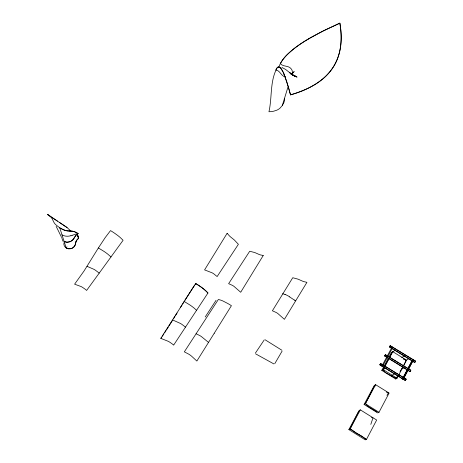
<?xml version="1.0" encoding="UTF-8"?>
<svg xmlns="http://www.w3.org/2000/svg" width="463" height="463" viewBox="0 0 463 463"><rect width="100%" height="100%" fill="white"/><g stroke="black" fill="none" stroke-linecap="round" stroke-linejoin="round"><path stroke-width="0.69" d="M69.259 230.979L71.319 231.066A13.213 12.073 -13.7 0 1 76.03 232.345L78.201 233.601L77.512 234.023L77.813 235.702M74.039 238.179L72.5 240.199L70.573 241.472A7.917 7.205 -12.9 0 1 68.964 242.039L66.157 242.207L64.131 241.495L67.251 242.271L70.897 241.321L73.067 239.568L76.181 235.059L77.512 234.023L77.552 234.573M77.506 234.11L77.674 235.117M63.946 242.803C62.818 248.226 70.382 250.784 73.773 247.08M75.741 242.838L75.249 244.788M75.614 243.399L74.937 245.552L73.849 247.011M75.689 243.058L75.996 241.819M75.758 242.745C75.4 240.037 79.457 239.128 78.097 236.79M76.019 241.727L77.095 239.655L78.571 238.497L78.021 236.518M280.08 67.54C279.334 66.828 278.072 66.753 277.349 67.54C269.732 80.55 272.256 97.427 268.951 111.745L270.774 111.652A22.212 19.388 16.4 0 0 273.836 111.149L276.816 110.182A13.63 11.934 16.8 0 0 279.988 108.174L282.314 105.523L287.934 87.177M370.811 424.392L372.975 417.881A9.41 3.988 26.1 0 0 371.471 417.279M278.72 67.476C281.128 60.109 286.875 54.512 292.703 49.691M75.22 244.881L74.375 246.443L72.645 247.896A6.528 5.967 -13.7 0 1 70.989 248.585L68.57 248.793A5.492 5.018 -13.8 0 1 66.776 248.301L66.209 247.989L59.791 227.9L55.531 224.52A13.381 12.107 -11 0 1 53.679 221.91L52.464 219.306A13.259 11.922 -13.9 0 0 49.495 215.799L48.488 215.075M403.533 358.906L404.147 359.195A4.688 1.383 29 0 1 405.102 359.722L406.109 360.37L403.423 365.949M358.582 411.682L350.225 428.669L356.047 433.027A12.269 5.162 28.5 0 0 357.407 433.796L360.868 435.648A11.72 4.815 28.6 0 1 362.57 436.736L365.834 439.352M405.281 380.563L406.167 379.11L380.569 363.519L379.851 364.844L405.281 380.563L406.167 379.11M409.946 371.615L410.826 370.174L385.338 354.681L384.626 355.995L409.946 371.615L410.826 370.174M414.686 362.517L415.566 361.082L390.187 345.699L389.481 347.001L414.686 362.517L415.566 361.082M413.361 359.965L403.163 379.359L402.486 378.942L412.278 360.237M412.695 359.554L402.486 378.942M403.163 379.359L412.944 360.648M379.006 412.267L389.111 393.07L375.568 384.666L374.289 385.465L364.103 404.454L377.692 412.915L379.006 412.267L365.336 403.753L364.103 404.454M383.491 367.188L381.778 370.371L395.726 379L397.057 378.207L402.949 367.009M403.603 365.764L406.555 360.168L392.647 351.602L391.357 352.534L388.961 356.99M366.511 439.346L376.662 420.039L360.324 409.853L359.109 410.531L348.859 429.595L365.243 439.85L366.511 439.346L350.028 429.027L348.859 429.595M395.726 379L396.38 377.762M350.028 429.027L360.324 409.853M384.174 365.915L388.278 358.269M381.778 370.371L383.028 369.532L384.024 367.674M384.684 366.441L389.001 358.403M389.661 357.164L392.647 351.602M398.637 376.02L395.315 378.028L386.148 372.958A7.94 2.193 29.4 0 1 384.95 372.032L383.109 369.891L384.267 367.5M384.857 366.401L389.007 358.669M389.597 357.563L392.566 352.03L395.211 350.126M365.336 403.753L375.568 384.666M382.548 366.511L381.796 366.152L392.103 346.99M382.467 366.563L392.769 347.4M379.851 364.844L380.736 363.397M384.626 355.995L385.505 354.56M389.481 347.001L390.361 345.566M274.756 363.704L282.106 351.104M74.317 237.716L74.086 238.104M402.793 367.061L400.032 371.476M74.543 237.328L75.07 236.489A8.016 7.35 -12.1 0 1 77.471 233.994M376.946 411.734L376.836 411.914A9.335 2.819 27.9 0 0 375.632 411.034L370.747 408.053M386.958 395.315L388.382 392.983L386.333 392.051M175.633 315.338L177.063 313M180.622 307.177L182.034 304.868M174.916 316.507L173.475 318.839M182.74 303.716L184.141 301.442L189.969 305.019A13.815 3.125 33.3 0 1 194.061 308.045L196.561 310.308M282.748 293.97L272.394 310.777L276.359 312.566A7.697 2.101 31.9 0 1 277.765 313.463L284.404 319.331L306.928 282.337L303.925 281.649A11.251 3.646 31.7 0 1 302.368 281.082L299.231 279.675A11.262 3.565 31.6 0 0 297.998 279.154L292.749 277.725L282.841 293.814M184.893 300.221L194.396 285.538M98.376 247.954L84.046 270.988L74.607 284.178L81.199 286.585A6.713 1.181 34.4 0 1 82.715 287.494L84.787 288.924A5.649 0.995 34.4 0 1 86.205 290.052L86.622 290.428L123.094 240.285L120.64 237.901A13.884 3.368 35 0 0 117.573 235.36L114.836 233.381A22.473 5.406 35 0 0 112.11 231.569L110.53 230.586L105.205 237.594L98.376 247.954L104.088 251.455A13.878 3.05 34.8 0 1 107.885 254.222L110.987 256.93M169.059 325.911L172.757 320.008L180.396 323.429A7.854 1.609 33.2 0 1 181.832 324.314L185.495 327.121M168.318 327.081L166.83 329.396M205.207 316.976L216.053 300.319M166.084 330.547L164.591 332.828M207.945 293.015L173.648 345.126L173.272 344.779A5.643 1.019 33.2 0 0 171.941 343.702L169.892 342.284A6.708 1.21 33.2 0 0 168.335 341.347L160.823 338.378L193.783 286.435L195.785 283.553L197.388 284.548A22.427 5.55 33.4 0 1 200.12 286.371L202.811 288.322A13.855 3.461 33.4 0 1 205.728 290.77L207.945 293.015A16.94 4.219 33.4 0 0 206.261 291.285L203.442 288.825A15.1 3.768 33.4 0 0 201.011 286.979L195.785 283.553L195.091 284.531M282.314 105.523L283.929 102.456A13.618 11.916 16.9 0 0 284.56 98.972L284.548 98.497M163.838 333.956L162.334 336.184M255.437 353.037L264.211 339.946M160.823 338.378L161.581 337.29M66.209 247.989L67.054 246.877M293.513 72.274L294.167 71.586L292.211 73.565M293.409 72.512L290.845 74.294M383.086 369.705L385.65 367.981M401.745 357.644L404.465 355.821M405.64 360.758L408.904 358.559M401.421 369.335L404.164 367.622M391.293 375.823L395.333 373.305M308.543 38.904L323.342 30.894M323.903 30.616L339.865 23.15C341.758 33.99 341.908 45.386 338.488 55.942A66.857 56.567 16.3 0 1 323.296 78.519C313.856 86.483 302.304 91.489 290.515 94.84L288.565 87.594M339.865 23.15C321.09 31.825 301.604 40.617 286.603 55.236A43.852 18.792 -25.5 0 0 281.545 61.527L280.393 63.489C282.951 67.233 288.733 65.098 291.262 68.923A6.852 5.903 17.8 0 1 292.118 70.44L292.483 72.668A5.759 4.96 17.8 0 1 292.257 73.779M72.911 235.094L75.104 234.295A10.244 9.434 -9.7 0 1 77.842 233.821M72.743 235.158L70.966 235.806M290.486 94.88C306.593 90.268 322.861 82.379 332.55 68.154C341.422 55.068 342.568 38.371 339.836 23.191M69.381 230.985L68.177 230.939A13.375 12.125 -10.9 0 1 64.808 230.296L64.502 230.204M292.963 75.55L293.964 75.729L292.934 75.538M285.665 76.927C281.07 76.569 280.312 70.422 275.78 69.994L276.347 68.865A45.443 8.369 87.2 0 1 278.257 67.013L279.745 67.303L280.561 67.98L283.315 72.436L286.603 81.118L290.515 94.84M294.433 75.909L295.521 76.175L292.847 75.226L297.049 77.118L291.835 74.427L294.873 76.1L289.601 72.622L292.489 74.827L285.578 69.427L281.921 67.453M196.086 333.754L199.935 335.646A7.865 1.615 32.9 0 1 201.37 336.56L208.593 342.446M64.398 230.169L59.791 227.9L63.194 229.706L66.741 230.777A12.304 11.158 -11.1 0 0 68.31 230.944L72.28 231.176A12.136 11.089 -13.5 0 1 74.265 231.645L78.201 233.601M285.115 294.566L284.317 294.254A8.861 2.396 32.3 0 0 282.829 293.797M403.435 358.86L406.109 360.37M87.032 266.329L94.006 269.35A7.865 1.568 34.6 0 1 95.419 270.213L99.221 273.106M255.64 353.859L273.888 363.935M71.001 231.211L67.054 227.53L47.434 214.415L51.329 217.02M390.187 345.699L415.375 361.204M412.602 359.612L413.274 360.023M389.655 346.868L414.877 362.402M385.338 354.681L410.635 370.29M294.346 300.047L289.682 296.968M384.799 355.873L410.131 371.505M380.569 363.519L405.982 379.22M380.019 364.728L405.466 380.453M383.028 369.532L397.057 378.207M265.085 339.773L281.886 350.242M47.434 214.415L47.996 214.791M51.879 217.384L57.499 221.123M59.802 222.662L64.664 225.892M64.791 225.979L67.054 227.53M366.841 404.963L366.314 404.39M375.071 386.113L374.706 385.534L365.538 403.302A9.422 2.894 28.9 0 0 366.297 404.384M56.15 226.314L61.249 236.72M283.969 73.912L288.449 87.189M61.527 237.386L61.805 238.051M62.065 238.688L63.032 241.258M77.934 236.182L78.125 236.894M77.784 235.598L77.952 236.263M77.906 236.055L78.01 236.454M77.801 235.667L77.72 235.349M77.732 235.407L77.593 234.799M370.614 408.111A10.672 3.542 27.9 0 1 366.667 404.934M358.97 412.012A9.399 3.959 27.2 0 1 358.57 411.682M295.683 300.823A9.156 2.564 33.2 0 1 294.346 300.053M285.017 294.41A10.018 2.975 32.9 0 1 289.74 296.858M70.914 235.661A10.209 9.237 -10.2 0 1 62.001 234.868M280.08 67.413A67.627 12.42 87 0 1 283.964 74.028M292.628 49.674A64.791 27.12 -25.7 0 1 308.584 38.944M214.247 333.238L196.868 361.042L191.67 356.267A5.95 1.076 32.9 0 0 189.066 354.34L184.332 351.839L218.357 299.486L220.724 300.128A12.57 3.154 32.8 0 1 222.958 301.008L227.865 303.543A23.486 5.828 32.7 0 1 230.736 305.262L231.419 305.69L214.247 333.238M263.239 255.489L240.702 292.263L233.856 286.267A7.651 2.083 32.9 0 0 232.455 285.382L228.629 283.674L249.702 251.253L254.679 252.52A11.193 3.542 32.7 0 1 255.865 253.018L258.915 254.372A11.181 3.623 32.9 0 0 260.403 254.899L263.239 255.489M227.125 233.294L204.582 269.888L212.228 272.875A7.639 2.078 33.3 0 1 213.634 273.726L217.135 276.556L238.393 244.296L234.4 240.054A11.164 3.519 33.5 0 0 233.34 239.174L230.586 236.963A11.164 3.611 33.5 0 1 229.318 235.794L227.125 233.294"/></g></svg>
